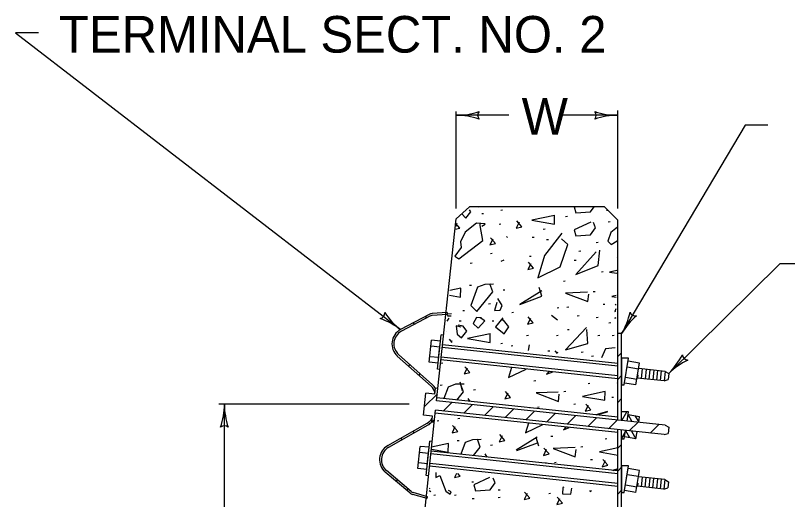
# Model space of a CAD drawing. Extents: x 1007 to 1035.5, y 1000.5 to 1021.5.
# Drawn here: x 1021.755 to 1025.967, y 1012.938 to 1015.579 of the extents above; entities that cross this region are included whole.
import ezdxf

# ---------------------------------------------------------------- set-up
doc = ezdxf.new("R2010")
doc.units = 0
doc.layers.add('Level 2', color=7, linetype='Continuous')

msp = doc.modelspace()

# ---------------------------------------------------------------- linework, layer by layer
at = {"layer": 'Level 2'}
for p, q in [((1021.8799, 1015.4838), (1021.7549, 1015.4838)), ((1021.7549, 1015.4838), (1023.8558, 1013.8653)), ((1024.1591, 1014.5265), (1024.1591, 1015.0548)), ((1024.4471, 1015.0346), (1024.1591, 1015.0346)), ((1025.0408, 1015.0346), (1024.7193, 1015.0346)), ((1025.0408, 1014.5265), (1025.0408, 1015.0613)), ((1025.7353, 1014.9803), (1025.0616, 1013.8431)), ((1025.8603, 1014.9803), (1025.7353, 1014.9803)), ((1024.2316, 1014.5346), (1024.1591, 1014.4696)), ((1024.2316, 1014.5346), (1024.1591, 1014.4696)), ((1024.9683, 1014.5346), (1024.2316, 1014.5346)), ((1024.9683, 1014.5346), (1024.2316, 1014.5346)), ((1025.0408, 1014.4621), (1024.9683, 1014.5346)), ((1025.0408, 1014.4621), (1024.9683, 1014.5346)), ((1024.0526, 1013.4772), (1024.1591, 1014.4696)), ((1025.0408, 1013.3714), (1025.0408, 1014.4621)), ((1025.0408, 1013.4011), (1025.0408, 1014.4621)), ((1025.9244, 1014.2236), (1025.3188, 1013.6258)), ((1026.0494, 1014.2236), (1025.9244, 1014.2236)), ((1024.0113, 1013.9479), (1023.8558, 1013.8653)), ((1024.0159, 1013.9386), (1023.8608, 1013.8562)), ((1023.9918, 1013.9375), (1023.9966, 1013.9283)), ((1024.1095, 1013.9582), (1024.028, 1013.9526)), ((1024.1102, 1013.9478), (1024.0283, 1013.9422)), ((1024.1095, 1013.9582), (1024.1102, 1013.9478)), ((1023.925, 1013.9021), (1023.9299, 1013.8929)), ((1024.0125, 1013.6876), (1024.0254, 1013.8082)), ((1024.0738, 1013.803), (1024.0254, 1013.8082)), ((1024.0573, 1013.6495), (1024.0773, 1013.836)), ((1024.0909, 1013.8345), (1024.0773, 1013.836)), ((1025.0616, 1013.8431), (1025.0408, 1013.8431)), ((1025.0616, 1013.3693), (1025.0616, 1013.8431)), ((1024.022, 1013.7767), (1024.0703, 1013.7714)), ((1024.0673, 1013.7428), (1024.0738, 1013.803)), ((1025.0408, 1013.6649), (1024.0837, 1013.7672)), ((1025.0408, 1013.6805), (1024.0853, 1013.7827)), ((1023.8453, 1013.7288), (1024.0293, 1013.5644)), ((1024.0608, 1013.6824), (1024.0673, 1013.7428)), ((1025.0408, 1013.7181), (1025.0616, 1013.7389)), ((1023.8383, 1013.7211), (1024.0223, 1013.5567)), ((1024.0608, 1013.6824), (1024.0125, 1013.6876)), ((1024.0159, 1013.7193), (1024.0643, 1013.7141)), ((1025.0408, 1013.5968), (1024.0765, 1013.6998)), ((1025.0408, 1013.6124), (1024.0782, 1013.7153)), ((1025.0998, 1013.7093), (1025.0616, 1013.7093)), ((1025.0616, 1013.7093), (1025.0616, 1013.5635)), ((1025.0998, 1013.7093), (1025.0616, 1013.7093)), ((1025.0616, 1013.7093), (1025.0616, 1013.5635)), ((1025.0998, 1013.7093), (1025.0616, 1013.7093)), ((1025.0616, 1013.7093), (1025.0616, 1013.5635)), ((1025.0756, 1013.5635), (1025.0998, 1013.7093)), ((1025.1601, 1013.6829), (1025.0972, 1013.6933)), ((1025.1402, 1013.5633), (1025.1601, 1013.6829)), ((1023.9002, 1013.6658), (1023.9072, 1013.6736)), ((1024.0709, 1013.6481), (1024.0573, 1013.6495)), ((1025.0919, 1013.6621), (1025.1548, 1013.6515)), ((1025.2991, 1013.6373), (1025.1551, 1013.6527)), ((1025.1748, 1013.6504), (1025.1693, 1013.5986)), ((1025.1955, 1013.6482), (1025.19, 1013.5963)), ((1025.2163, 1013.646), (1025.2108, 1013.5942)), ((1025.237, 1013.6438), (1025.2315, 1013.592)), ((1025.2577, 1013.6416), (1025.2522, 1013.5898)), ((1025.2784, 1013.6394), (1025.2729, 1013.5876)), ((1023.9564, 1013.6155), (1023.9635, 1013.6233)), ((1025.0408, 1013.5931), (1025.0616, 1013.6139)), ((1025.0825, 1013.6053), (1025.1454, 1013.5946)), ((1025.2936, 1013.5854), (1025.1465, 1013.6011)), ((1025.1504, 1013.6184), (1025.1486, 1013.6008)), ((1025.2991, 1013.6373), (1025.2936, 1013.5854)), ((1025.2991, 1013.6372), (1025.3188, 1013.6258)), ((1025.3188, 1013.6258), (1025.3153, 1013.5926)), ((1025.0616, 1013.5635), (1025.0756, 1013.5635)), ((1025.0616, 1013.5635), (1025.0755, 1013.5635)), ((1025.0616, 1013.5635), (1025.0755, 1013.5635)), ((1025.1402, 1013.5633), (1025.0773, 1013.5738)), ((1025.2936, 1013.5853), (1025.3153, 1013.5926)), ((1023.9814, 1013.3976), (1023.9943, 1013.5182)), ((1023.9865, 1013.4448), (1024.0567, 1013.515)), ((1024.0427, 1013.513), (1023.9943, 1013.5182)), ((1024.0427, 1013.513), (1024.0462, 1013.546)), ((1024.0598, 1013.5445), (1024.0462, 1013.546)), ((1025.2989, 1013.3438), (1024.0526, 1013.4772)), ((1025.0408, 1013.3871), (1024.0543, 1013.4926)), ((1025.0408, 1013.4681), (1025.0616, 1013.4889)), ((1023.9021, 1013.4579), (1022.8651, 1013.4579)), ((1022.8949, 1012.8608), (1022.8949, 1013.4579)), ((1024.0877, 1013.421), (1024.135, 1013.4683)), ((1024.2006, 1013.4089), (1024.2479, 1013.4563)), ((1024.3135, 1013.3968), (1024.3608, 1013.4442)), ((1024.4264, 1013.3848), (1024.4738, 1013.4321)), ((1023.9783, 1012.7846), (1024.047, 1013.4253)), ((1024.0297, 1013.3924), (1023.9814, 1013.3976)), ((1024.0262, 1013.3595), (1024.0297, 1013.3924)), ((1025.0408, 1013.3033), (1024.0453, 1013.4098)), ((1025.2934, 1013.292), (1024.047, 1013.4253)), ((1024.5393, 1013.3727), (1024.5867, 1013.42)), ((1024.6523, 1013.3606), (1024.6996, 1013.4079)), ((1024.7652, 1013.3485), (1024.8125, 1013.3958)), ((1025.0998, 1013.4159), (1025.0616, 1013.4159)), ((1025.0998, 1013.4159), (1025.0616, 1013.4159)), ((1025.0638, 1013.369), (1025.0909, 1013.4159)), ((1025.0914, 1013.366), (1025.0998, 1013.4159)), ((1025.1601, 1013.3895), (1025.0972, 1013.3999)), ((1025.0972, 1013.3999), (1025.1184, 1013.3632)), ((1025.1353, 1013.3936), (1025.1551, 1013.3593)), ((1025.1551, 1013.3593), (1025.1601, 1013.3895)), ((1023.7859, 1013.2323), (1024.0006, 1013.354)), ((1023.7911, 1013.2233), (1024.0058, 1013.3449)), ((1024.0262, 1013.3595), (1024.0416, 1013.3749)), ((1024.0398, 1013.3581), (1024.0262, 1013.3595)), ((1024.8781, 1013.3364), (1024.9254, 1013.3838)), ((1024.991, 1013.3243), (1025.0383, 1013.3717)), ((1025.1039, 1013.3123), (1025.1513, 1013.3597)), ((1025.2168, 1013.3002), (1025.2643, 1013.3476)), ((1025.2989, 1013.3438), (1025.3187, 1013.3323)), ((1023.9237, 1013.3104), (1023.9289, 1013.3013)), ((1025.0408, 1012.8431), (1025.0408, 1013.319)), ((1025.0616, 1012.8431), (1025.0616, 1013.3168)), ((1025.0616, 1013.2701), (1025.0812, 1013.304)), ((1025.0755, 1013.2701), (1025.0829, 1013.3145)), ((1025.0829, 1013.3145), (1025.1054, 1013.2757)), ((1025.1164, 1013.3109), (1025.1402, 1013.2698)), ((1025.1402, 1013.2698), (1025.1464, 1013.3078)), ((1025.3187, 1013.3323), (1025.3152, 1013.2992)), ((1023.858, 1013.2733), (1023.8633, 1013.2642)), ((1025.0616, 1013.2701), (1025.0755, 1013.2701)), ((1025.0616, 1013.2701), (1025.0755, 1013.2701)), ((1025.1402, 1013.2698), (1025.0773, 1013.2803)), ((1025.2934, 1013.292), (1025.3152, 1013.2992)), ((1023.9503, 1013.1076), (1023.9632, 1013.2282)), ((1024.0115, 1013.223), (1023.9632, 1013.2282)), ((1023.995, 1013.0695), (1024.015, 1013.256)), ((1024.005, 1013.1628), (1024.0115, 1013.223)), ((1024.0287, 1013.2545), (1024.015, 1013.256)), ((1025.0408, 1013.2181), (1025.0616, 1013.2389)), ((1025.0616, 1013.1363), (1025.0616, 1013.2293)), ((1023.9598, 1013.1967), (1024.0081, 1013.1914)), ((1025.0408, 1013.0782), (1024.0214, 1013.1872)), ((1025.0408, 1013.0938), (1024.0231, 1013.2027)), ((1023.9537, 1013.1393), (1024.002, 1013.1341)), ((1023.9986, 1013.1024), (1024.0051, 1013.1628)), ((1025.0408, 1013.0258), (1024.0159, 1013.1353)), ((1023.9133, 1012.9821), (1023.7791, 1013.0956)), ((1023.9986, 1013.1024), (1023.9503, 1013.1076)), ((1025.0408, 1013.01), (1024.0143, 1013.1198)), ((1025.0408, 1013.0931), (1025.0616, 1013.1139)), ((1025.0998, 1013.1227), (1025.0616, 1013.1227)), ((1025.0616, 1013.1227), (1025.0616, 1012.9768)), ((1025.0755, 1012.9768), (1025.0998, 1013.1227)), ((1025.0773, 1012.9871), (1025.0972, 1013.1067)), ((1025.1601, 1013.0963), (1025.0972, 1013.1067)), ((1025.1402, 1012.9766), (1025.1601, 1013.0963)), ((1023.9068, 1012.974), (1023.7724, 1013.0877)), ((1024.0087, 1013.0681), (1023.995, 1013.0695)), ((1025.0919, 1013.0754), (1025.1548, 1013.0648)), ((1025.2985, 1013.0468), (1025.1545, 1013.0622)), ((1025.1743, 1013.0599), (1025.1688, 1013.0081)), ((1025.1949, 1013.0577), (1025.1894, 1013.0058)), ((1025.2157, 1013.0555), (1025.2102, 1013.0037)), ((1025.2364, 1013.0533), (1025.2309, 1013.0015)), ((1025.2571, 1013.0511), (1025.2516, 1012.9993)), ((1025.2778, 1013.0489), (1025.2723, 1012.9971)), ((1023.8322, 1013.0371), (1023.8389, 1013.045)), ((1025.0825, 1013.0186), (1025.1454, 1013.0079)), ((1025.293, 1012.9949), (1025.1459, 1013.0106)), ((1025.1498, 1013.0279), (1025.148, 1013.0103)), ((1025.2985, 1013.0468), (1025.293, 1012.9949)), ((1025.2985, 1013.0467), (1025.3183, 1013.0353)), ((1025.3183, 1013.0353), (1025.3148, 1013.0021)), ((1023.8899, 1012.9883), (1023.8966, 1012.9962)), ((1024.0007, 1012.9432), (1023.9221, 1012.9659)), ((1024.0035, 1012.9532), (1023.9246, 1012.976)), ((1025.0408, 1012.9681), (1025.0616, 1012.9889)), ((1025.0616, 1012.9768), (1025.0755, 1012.9768)), ((1025.1402, 1012.9766), (1025.0773, 1012.9871)), ((1025.293, 1012.9948), (1025.3148, 1013.0021)), ((1024.0007, 1012.9432), (1024.0035, 1012.9532))]:
    msp.add_line(p, q, dxfattribs=at)
for points in [[(1024.2902, 1014.5346), (1024.2831, 1014.5337)], [(1024.8029, 1014.5346), (1024.8118, 1014.5018)], [(1024.8924, 1014.5082), (1024.9115, 1014.5346)], [(1024.1896, 1014.4968), (1024.2118, 1014.4737)], [(1024.2118, 1014.4737), (1024.2398, 1014.5082)], [(1024.2398, 1014.5082), (1024.2322, 1014.5184)], [(1024.3091, 1014.4973), (1024.2988, 1014.496)], [(1024.4128, 1014.5162), (1024.4025, 1014.5148)], [(1024.6962, 1014.4875), (1024.572, 1014.4619), (1024.6949, 1014.4402), (1024.6962, 1014.4888)], [(1024.7668, 1014.4816), (1024.7566, 1014.4803)], [(1024.8118, 1014.5018), (1024.8924, 1014.5082)], [(1024.987, 1014.5158), (1024.9796, 1014.5148)], [(1024.1638, 1014.4438), (1024.1553, 1014.426)], [(1024.1792, 1014.4194), (1024.1569, 1014.4447)], [(1024.2693, 1014.4455), (1024.2092, 1014.3968)], [(1024.318, 1014.4417), (1024.2693, 1014.4455)], [(1024.2911, 1014.4327), (1024.2898, 1014.4468)], [(1024.2988, 1014.4301), (1024.3167, 1014.4403)], [(1024.4033, 1014.4408), (1024.3931, 1014.4394)], [(1024.5025, 1014.451), (1024.4872, 1014.419), (1024.5178, 1014.4267), (1024.4897, 1014.4587)], [(1024.8937, 1014.4517), (1024.8028, 1014.4094), (1024.8118, 1014.3762), (1024.8924, 1014.3825), (1024.9193, 1014.4197), (1024.9078, 1014.4491)], [(1024.9993, 1014.4533), (1024.989, 1014.452)], [(1024.1542, 1014.4132), (1024.1792, 1014.4194)], [(1024.2092, 1014.3968), (1024.1823, 1014.3443)], [(1024.3052, 1014.3508), (1024.2911, 1014.4327)], [(1024.6443, 1014.4124), (1024.634, 1014.4112)], [(1025.0399, 1014.4233), (1025.0025, 1014.3955)], [(1024.3586, 1014.3589), (1024.3432, 1014.3269), (1024.3739, 1014.3347), (1024.3458, 1014.3667)], [(1024.4396, 1014.3673), (1024.4332, 1014.3725)], [(1024.5846, 1014.3685), (1024.5743, 1014.3672)], [(1024.7363, 1014.3917), (1024.6415, 1014.2701), (1024.6057, 1014.1484), (1024.7273, 1014.2073), (1024.7683, 1014.329), (1024.7337, 1014.361)], [(1024.6632, 1014.3559), (1024.6529, 1014.3547)], [(1025.0025, 1014.3955), (1024.9872, 1014.3469)], [(1024.1733, 1014.2508), (1024.3052, 1014.3508)], [(1024.1823, 1014.3443), (1024.1861, 1014.3123)], [(1024.9333, 1014.3402), (1024.9231, 1014.3389)], [(1024.9872, 1014.3469), (1025.0051, 1014.329)], [(1025.0051, 1014.329), (1025.0385, 1014.3502)], [(1024.1861, 1014.3123), (1024.1528, 1014.2663)], [(1024.3562, 1014.2805), (1024.3459, 1014.2793)], [(1024.9232, 1014.2893), (1024.813, 1014.1663), (1024.9347, 1014.215), (1024.9437, 1014.2983)], [(1024.8391, 1014.2931), (1024.8288, 1014.2918)], [(1024.1528, 1014.2663), (1024.1733, 1014.2508)], [(1024.4191, 1014.2432), (1024.4038, 1014.2368)], [(1024.5663, 1014.2248), (1024.5509, 1014.1928), (1024.5816, 1014.2004), (1024.5534, 1014.2324)], [(1024.5689, 1014.2648), (1024.5587, 1014.2635)], [(1024.8139, 1014.2428), (1024.8037, 1014.2415)], [(1025.0367, 1014.2604), (1025.0362, 1014.2604)], [(1024.2463, 1014.2271), (1024.236, 1014.2258)], [(1025.0352, 1014.1872), (1024.9961, 1014.1792)], [(1024.9616, 1014.18), (1024.9513, 1014.1787)], [(1024.9961, 1014.1792), (1025.0349, 1014.1723)], [(1024.2431, 1014.1064), (1024.2328, 1014.1052)], [(1024.3628, 1014.1131), (1024.3154, 1014.1118), (1024.2758, 1014.0964), (1024.2398, 1013.9966), (1024.2719, 1013.9633), (1024.3589, 1014.0708), (1024.3436, 1014.1144)], [(1024.7543, 1014.1298), (1024.744, 1014.1284)], [(1024.1851, 1014.0904), (1024.1247, 1014.078)], [(1024.1838, 1014.043), (1024.1851, 1014.0917)], [(1024.4253, 1014.0813), (1024.4151, 1014.08)], [(1024.6266, 1014.0767), (1024.5063, 1014.0024), (1024.6266, 1014.0473), (1024.6125, 1014.0946)], [(1024.8758, 1014.0696), (1024.7554, 1014.0644), (1024.8771, 1014.0183), (1024.8822, 1014.0581)], [(1024.9176, 1014.0719), (1024.9073, 1014.0706)], [(1024.1225, 1014.0539), (1024.1838, 1014.043)], [(1024.382, 1014.0133), (1024.3679, 1013.9698), (1024.3986, 1013.971), (1024.4102, 1013.9966), (1024.3858, 1014.035)], [(1025.0324, 1014.0509), (1025.0087, 1014.0459)], [(1025.0087, 1014.0459), (1025.0323, 1014.0418)], [(1024.3468, 1014.0059), (1024.3365, 1014.0047)], [(1024.7197, 1013.9839), (1024.7094, 1013.9827)], [(1024.7731, 1013.9871), (1024.7628, 1013.9858)], [(1024.971, 1014.0028), (1024.9608, 1014.0015)], [(1025.031, 1013.9792), (1025.024, 1013.9644)], [(1025.0314, 1013.9985), (1025.0265, 1014.0041)], [(1024.1125, 1013.9403), (1024.1323, 1013.9403)], [(1024.1195, 1013.939), (1024.1127, 1013.9422)], [(1024.1336, 1013.9505), (1024.1133, 1013.9488)], [(1024.2054, 1013.9683), (1024.1952, 1013.9669)], [(1024.4724, 1013.9588), (1024.4622, 1013.9575)], [(1024.5643, 1013.9266), (1024.5489, 1013.8946), (1024.5796, 1013.9023), (1024.5514, 1013.9343)], [(1024.7119, 1013.9159), (1024.6799, 1013.9428)], [(1024.8297, 1013.9399), (1024.8194, 1013.9387)], [(1025.024, 1013.9644), (1025.0308, 1013.9662)], [(1024.11, 1013.912), (1024.1208, 1013.9275)], [(1024.1866, 1013.9117), (1024.1763, 1013.9104)], [(1024.2975, 1013.93), (1024.2693, 1013.9313), (1024.2514, 1013.898), (1024.2796, 1013.8724), (1024.3154, 1013.9134), (1024.2898, 1013.9288)], [(1024.3656, 1013.9117), (1024.3553, 1013.9104)], [(1024.414, 1013.9288), (1024.373, 1013.8801), (1024.4204, 1013.8417), (1024.446, 1013.8801), (1024.4178, 1013.9173), (1024.4038, 1013.9173)], [(1024.9333, 1013.9305), (1024.9231, 1013.9293)], [(1025.0024, 1013.9023), (1024.9922, 1013.901)], [(1025.03, 1013.9293), (1025.0243, 1013.9275)], [(1025.0243, 1013.9275), (1025.03, 1013.9292)], [(1024.1054, 1013.857), (1024.1052, 1013.8572)], [(1024.1874, 1013.8788), (1024.1593, 1013.8865), (1024.1643, 1013.8404), (1024.1887, 1013.8212), (1024.2168, 1013.857), (1024.1976, 1013.8839), (1024.1695, 1013.8891)], [(1024.8707, 1013.8763), (1024.7554, 1013.7546), (1024.8783, 1013.7892), (1024.8719, 1013.866)], [(1024.7763, 1013.8646), (1024.766, 1013.8633)], [(1024.1376, 1013.7956), (1024.1227, 1013.8124)], [(1024.3453, 1013.8423), (1024.2211, 1013.8166), (1024.344, 1013.7948), (1024.3453, 1013.8435)], [(1024.5541, 1013.8332), (1024.5438, 1013.8318)], [(1024.7165, 1013.8332), (1024.7063, 1013.8318)], [(1024.9428, 1013.8332), (1024.9325, 1013.8318)], [(1025.0213, 1013.8332), (1025.011, 1013.8318)], [(1024.1355, 1013.8048), (1024.1314, 1013.7962)], [(1024.4128, 1013.7892), (1024.4025, 1013.7879)], [(1024.4693, 1013.7766), (1024.459, 1013.7753)], [(1024.5536, 1013.7521), (1024.5587, 1013.7815)], [(1025.0268, 1013.7656), (1024.9731, 1013.761)], [(1024.6694, 1013.7483), (1024.6592, 1013.747)], [(1024.7123, 1013.7355), (1024.6998, 1013.7496)], [(1024.7126, 1013.7419), (1024.7096, 1013.7358)], [(1024.8517, 1013.742), (1024.8414, 1013.7408)], [(1024.9731, 1013.761), (1024.9526, 1013.7104)], [(1024.0858, 1013.6822), (1024.0756, 1013.6809)], [(1024.9082, 1013.72), (1024.8979, 1013.7188)], [(1024.2188, 1013.6551), (1024.2034, 1013.6231), (1024.2341, 1013.6308), (1024.2059, 1013.6628)], [(1024.4616, 1013.6587), (1024.4453, 1013.6035)], [(1024.4453, 1013.6035), (1024.5415, 1013.6501)], [(1024.6663, 1013.6368), (1024.6526, 1013.6214)], [(1024.6526, 1013.6214), (1024.6858, 1013.6347)], [(1024.0827, 1013.5615), (1024.0724, 1013.5603)], [(1024.155, 1013.5669), (1024.1153, 1013.5515)], [(1024.2023, 1013.5682), (1024.155, 1013.5669)], [(1024.1947, 1013.5311), (1024.1806, 1013.5784)], [(1024.1985, 1013.5259), (1024.1832, 1013.5695)], [(1024.5938, 1013.5848), (1024.5836, 1013.5835)], [(1024.8891, 1013.5709), (1024.8788, 1013.5697)], [(1025.0408, 1013.5738), (1025.0367, 1013.5708)], [(1024.1153, 1013.5515), (1024.0927, 1013.4885)], [(1024.1623, 1013.4811), (1024.1985, 1013.5259)], [(1024.2649, 1013.5364), (1024.2547, 1013.5351)], [(1024.4408, 1013.5193), (1024.4255, 1013.4873), (1024.4562, 1013.495), (1024.428, 1013.527)], [(1024.7153, 1013.5247), (1024.595, 1013.5195), (1024.7167, 1013.4734), (1024.7218, 1013.5132)], [(1024.7572, 1013.527), (1024.7469, 1013.5257)], [(1024.9725, 1013.5267), (1024.8483, 1013.501), (1024.9712, 1013.4793), (1024.9725, 1013.5279)], [(1024.2362, 1013.4732), (1024.2254, 1013.4901)], [(1025.0179, 1013.4956), (1025.0077, 1013.4943)], [(1024.5593, 1013.439), (1024.5573, 1013.4388)], [(1024.6127, 1013.4422), (1024.6024, 1013.4408)], [(1024.8106, 1013.4578), (1024.8003, 1013.4566)], [(1024.8789, 1013.4515), (1024.8636, 1013.4195), (1024.8943, 1013.4272), (1024.8661, 1013.4592)], [(1024.9843, 1013.4184), (1024.9217, 1013.3998)], [(1024.9249, 1013.3995), (1024.9843, 1013.4158)], [(1024.0653, 1013.3673), (1024.0551, 1013.366)], [(1024.1784, 1013.3798), (1024.1682, 1013.3786)], [(1024.5538, 1013.3554), (1024.5378, 1013.3012)], [(1024.5378, 1013.3012), (1024.6324, 1013.347)], [(1024.1529, 1013.3343), (1024.1376, 1013.3023), (1024.1683, 1013.3099), (1024.1401, 1013.3419)], [(1024.7581, 1013.3335), (1024.7452, 1013.3191)], [(1024.7452, 1013.3191), (1024.7764, 1013.3316)], [(1024.2476, 1013.2646), (1024.2079, 1013.2492)], [(1024.2949, 1013.2658), (1024.2476, 1013.2646)], [(1024.2911, 1013.2236), (1024.2758, 1013.2672)], [(1024.41, 1013.2849), (1024.3947, 1013.2529), (1024.4253, 1013.2606), (1024.3972, 1013.2926)], [(1024.6019, 1013.2788), (1024.4863, 1013.2074)], [(1024.6102, 1013.2288), (1024.5961, 1013.2761)], [(1024.6864, 1013.2825), (1024.6762, 1013.2812)], [(1024.9817, 1013.2686), (1024.9714, 1013.2673)], [(1024.1173, 1013.2432), (1024.0254, 1013.2243)], [(1024.1159, 1013.1958), (1024.1173, 1013.2444)], [(1024.1753, 1013.2592), (1024.165, 1013.2579)], [(1024.2079, 1013.2492), (1024.185, 1013.1854)], [(1024.2542, 1013.178), (1024.2911, 1013.2236)], [(1024.3575, 1013.2341), (1024.3473, 1013.2328)], [(1024.4907, 1013.2051), (1024.6039, 1013.2473)], [(1024.6506, 1013.2108), (1024.6353, 1013.1788), (1024.6659, 1013.1865), (1024.6378, 1013.2185)], [(1024.8079, 1013.2223), (1024.6876, 1013.2172), (1024.8093, 1013.1711), (1024.8143, 1013.2108)], [(1024.8498, 1013.2247), (1024.8395, 1013.2233)], [(1025.0408, 1013.2193), (1024.9408, 1013.1987)], [(1024.0242, 1013.212), (1024.1159, 1013.1958)], [(1024.3293, 1013.17), (1024.318, 1013.1878)], [(1024.9408, 1013.1987), (1025.0408, 1013.181)], [(1024.6518, 1013.1367), (1024.6463, 1013.1361)], [(1024.7053, 1013.1398), (1024.695, 1013.1385)], [(1024.9032, 1013.1555), (1024.8929, 1013.1543)], [(1024.9715, 1013.1492), (1024.9562, 1013.1172), (1024.9868, 1013.1248), (1024.9587, 1013.1568)], [(1025.0408, 1013.1054), (1025.0123, 1013.0969)], [(1025.0154, 1013.0966), (1025.0408, 1013.1036)], [(1024.049, 1013.0849), (1024.0477, 1013.0581)], [(1024.0477, 1013.0581), (1024.0708, 1013.0696)], [(1024.0708, 1013.0696), (1024.1028, 1012.9838)], [(1024.1609, 1013.0804), (1024.1501, 1013.0581)], [(1024.1501, 1013.0581), (1024.1808, 1013.0658)], [(1024.1808, 1013.0658), (1024.1688, 1013.0794)], [(1024.341, 1013.0577), (1024.2557, 1013.018)], [(1024.3722, 1013.0283), (1024.3616, 1013.055)], [(1024.2543, 1013.0336), (1024.244, 1013.0323)], [(1024.2557, 1013.018), (1024.2646, 1012.9848)], [(1024.3453, 1012.9911), (1024.3722, 1013.0283)], [(1024.0112, 1012.9865), (1024.0208, 1012.9825)], [(1024.0157, 1012.9978), (1024.0128, 1012.9965)], [(1024.1028, 1012.9838), (1024.1258, 1012.9672)], [(1024.1322, 1012.9799), (1024.1168, 1012.9877)], [(1024.1258, 1012.9672), (1024.1322, 1012.9799)], [(1024.2646, 1012.9848), (1024.3453, 1012.9911)], [(1024.3988, 1012.9896), (1024.3885, 1012.9883)], [(1024.5458, 1012.9703), (1024.5304, 1012.9383), (1024.5611, 1012.9459), (1024.5329, 1012.9779)], [(1024.6743, 1012.9708), (1024.664, 1012.9695)], [(1024.7412, 1013.003), (1024.7399, 1012.9698)], [(1024.7399, 1012.9698), (1024.7848, 1012.9672)], [(1024.7464, 1013.0063), (1024.7412, 1013.003)], [(1024.7848, 1012.9672), (1024.7897, 1013.0008)], [(1024.8907, 1012.9881), (1024.8884, 1012.9825)], [(1024.8884, 1012.9825), (1024.8983, 1012.9871)], [(1024.0468, 1012.9613), (1024.0366, 1012.9601)], [(1024.16, 1012.9613), (1024.1498, 1012.9601)], [(1024.2573, 1012.9425), (1024.2471, 1012.9413)], [(1024.3988, 1012.9488), (1024.3885, 1012.9475)], [(1024.7238, 1012.9424), (1024.7083, 1012.9104), (1024.7391, 1012.9181), (1024.7109, 1012.9501)]]:
    msp.add_lwpolyline(points, dxfattribs=at)
for centre, radius, start, end in [((1024.1591, 1015.4255), 0.3909, 269.9878, 270), ((1024.1591, 1015.4255), 0.3909, 270, 288.6688), ((1024.1591, 1014.6436), 0.3909, 71.3472, 89.9939), ((1024.3078, 1015.0345), 0.0313, 138.7746, 220.8913), ((1024.8921, 1015.0346), 0.0313, 318.7746, 40.8913), ((1025.0408, 1014.6436), 0.3909, 90, 108.6688), ((1025.0408, 1015.4255), 0.3909, 251.3472, 269.9939), ((1025.0408, 1014.6436), 0.3909, 89.9878, 90), ((1023.7381, 1013.9561), 0.0313, 281.1647, 3.2814), ((1024.0944, 1014.175), 0.3909, 213.7373, 232.384), ((1024.0308, 1013.911), 0.0417, 93.9045, 117.884), ((1024.0306, 1013.9109), 0.0313, 94.1677, 117.9054), ((1024.7253, 1014.0423), 0.3909, 329.3572, 348.0259), ((1025.398, 1013.6438), 0.3909, 130.7043, 149.351), ((1025.1374, 1013.9709), 0.0313, 198.1318, 280.2485), ((1023.6173, 1013.5556), 0.3909, 52.3901, 71.0589), ((1023.8974, 1013.7871), 0.0885, 118.0073, 228.204), ((1023.8974, 1013.7871), 0.0781, 118.0073, 228.204), ((1023.6173, 1013.5556), 0.3909, 52.3779, 52.3901), ((1024.7253, 1014.0423), 0.3909, 329.3449, 329.3572), ((1025.0442, 1013.9039), 0.3909, 314.631, 333.2998), ((1025.4247, 1013.7301), 0.0313, 183.4056, 265.5223), ((1025.5935, 1013.3475), 0.3909, 115.9782, 134.6249), ((1025.0442, 1013.9039), 0.3909, 314.6188, 314.631), ((1023.9773, 1013.5062), 0.0677, 11.9979, 48.204), ((1023.9773, 1013.5062), 0.0781, 28.6592, 48.204), ((1022.504, 1013.4579), 0.3909, 341.3472, 359.9939), ((1023.2859, 1013.4579), 0.3909, 179.9878, 180), ((1023.2859, 1013.4579), 0.3909, 180, 198.6688), ((1023.9672, 1013.4129), 0.0677, 299.5491, 332.6558), ((1023.9672, 1013.4129), 0.0781, 299.5491, 318.2148), ((1022.8949, 1013.3092), 0.0313, 48.7746, 130.8913), ((1023.8296, 1013.1552), 0.0885, 119.5491, 229.7458), ((1023.8296, 1013.1552), 0.0781, 119.5491, 229.7458), ((1023.9337, 1013.0059), 0.0417, 229.8691, 253.8486), ((1023.9335, 1013.006), 0.0313, 229.8477, 253.5854)]:
    msp.add_arc(centre, radius, start, end, dxfattribs=at)

# ---------------------------------------------------------------- texts
for s, p in [('TERMINAL SECT. NO. 2', (1021.9924, 1015.3764)), ('W', (1024.5165, 1014.9284))]:
    msp.add_text(s, height=0.2, dxfattribs=at).set_placement(p)

doc.saveas('drawing.dxf')
